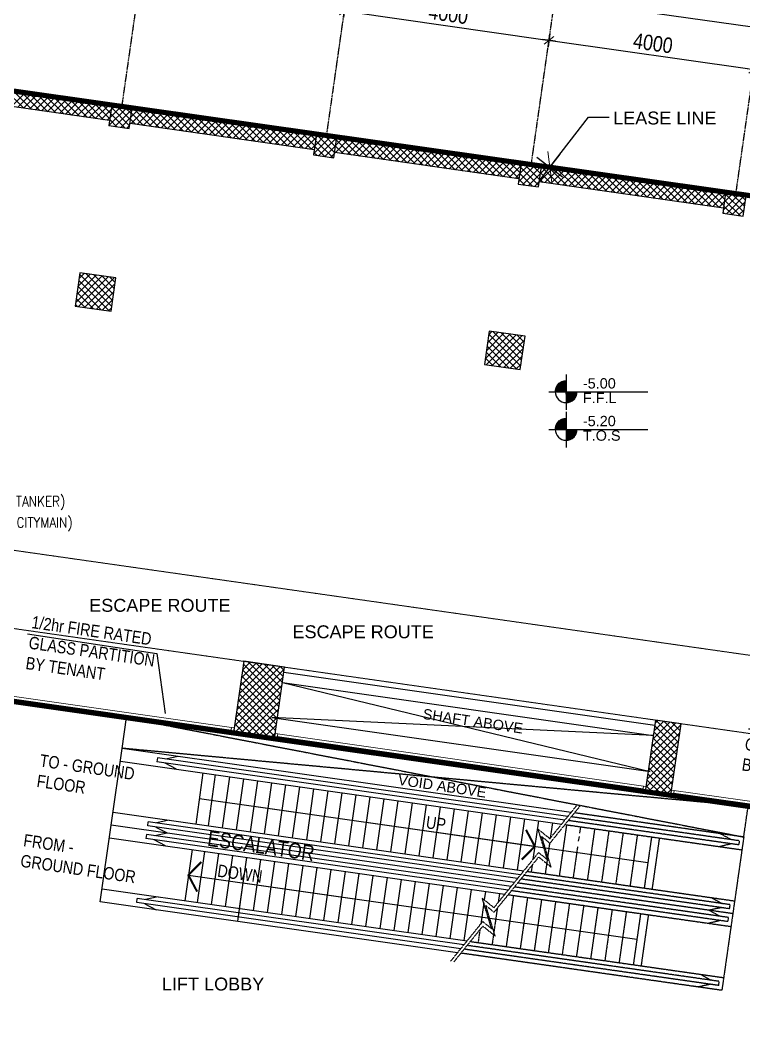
# Model space of a CAD drawing. Header units: inches. Extents: x 1217570 to 1371286, y 326920 to 480291.
# Drawn here: x 1284448 to 1298452, y 355890 to 375402 of the extents above; entities that cross this region are included whole.
import ezdxf

# ---------------------------------------------------------------- set-up
doc = ezdxf.new("R2010")
doc.units = ezdxf.units.IN
doc.header["$MEASUREMENT"] = 0
for name, pattern in [('CENTER', [50.8, 31.75, -6.35, 6.35, -6.35]), ('DASHED', [19.05, 12.7, -6.35]), ('DASHED2', [9.525, 6.35, -3.175]), ('DOT2', [3.175, 0, -3.175]), ('HIDDEN', [9.525, 6.35, -3.175])]:
    doc.linetypes.add(name, pattern=pattern)
for name, color, linetype, lineweight in [('A-GLASS', 4, 'Continuous', 5), ('A-HATCH CONCRETE', 254, 'Continuous', 5), ('A-LEASING LINE', 7, 'DASHED2', 9), ('escape route', 8, 'HIDDEN', 15)]:
    doc.layers.add(name, color=color, linetype=linetype, lineweight=lineweight)
for name, color, linetype in [('A-TEXT', 3, 'Continuous'), ('Axis', 9, 'CENTER'), ('dim-axis', 15, 'Continuous'), ('FFNEW', 252, 'Continuous'), ('P-TEXT', 181, 'Continuous'), ('S-COL', 210, 'Continuous'), ('S-WALL', 1, 'Continuous'), ('SHAFT', 7, 'Continuous'), ('stair', 1, 'Continuous'), ('STEEL', 5, 'Continuous'), ('TAXT', 3, 'Continuous'), ('TEXT', 181, 'Continuous')]:
    doc.layers.add(name, color=color, linetype=linetype)
doc.styles.add('ARIAL', font='ARIALN.TTF')
doc.styles.add('SS', font='romand.shx', dxfattribs={"width": 0.85, "height": 200})
doc.styles.add('style1', font='arial.ttf')
doc.dimstyles.new('DIM-100', dxfattribs={"dimscale": 150, "dimtxt": 2, "dimasz": 1, "dimexe": 0.75, "dimexo": 1, "dimgap": 0.5, "dimtad": 1, "dimdec": 0, "dimzin": 11, "dimdsep": 46, "dimtxsty": 'ARIAL', "dimblk": 'R', "dimcen": 2.5, "dimdle": 1, "dimclrd": 256, "dimclre": 256, "dimclrt": 256, "dimazin": 0, "dimtfac": 1, "dimtdec": 0, "dimtix": 1, "dimtmove": 2, "dimatfit": 3, "dimldrblk": 'R', "dimtolj": 1, "dimtzin": 3, "dimlwd": -1, "dimlwe": 13, "dimarcsym": 0})
pattern_1 = [(45, (1337614.36, 312749.915), (-66.29126, 66.29126), []), (135, (1337614.36, 312749.915), (-66.29126, -66.29126), [])]
pattern_2 = [(45, (1341716.31, 266100.535), (-66.29126, 66.29126), []), (135, (1341716.31, 266100.535), (-66.29126, -66.29126), [])]
pattern_3 = [(45, (1341716.94, 266100.535), (-66.29126, 66.29126), []), (135, (1341716.94, 266100.535), (-66.29126, -66.29126), [])]

# ---------------------------------------------------------------- blocks, each defined once
blk = doc.blocks.new('R')
at = {"color": 4, "lineweight": 13}
blk.add_line((-0.707, -0.707), (0.707, 0.707), dxfattribs=at)
for p, q in [((0, -1.05), (0, 1.05)), ((-1.05, 0), (1.05, 0))]:
    blk.add_line(p, q)
blk = doc.blocks.new('*D92')
at = {"layer": 'Defpoints', "color": 0, "transparency": 16777216}
for p in [(1434460, 597911), (1434460, 597911), (1430284, 596961)]:
    blk.add_point(p, dxfattribs=at)
at = {"layer": 'dim-axis', "color": 251, "linetype": 'DOT2', "lineweight": 13, "transparency": 16777216}
for p, q in [((1430305, 597110), (1430516, 598588)), ((1434481, 598060), (1434476, 598023))]:
    blk.add_line(p, q, dxfattribs=at)
at = {"layer": 'dim-axis', "color": 251, "transparency": 16777216}
blk.add_line((1430619, 598460), (1434341, 597928), dxfattribs=at)
at = {"layer": 'dim-axis', "color": 251, "transparency": 16777216, "xscale": 120, "yscale": 120, "zscale": 120}
for p, rotation in [((1430500, 598477), 171.8736112541112), ((1434460, 597911), 351.8736112541112)]:
    blk.add_blockref('R', p, dxfattribs=dict(at, rotation=rotation))
at = {"layer": 'dim-axis', "color": 251, "transparency": 16777216, "insert": (1432513, 598420), "char_height": 300, "attachment_point": 5, "rotation": 351.8736, "style": 'ARIAL'}
blk.add_mtext('\\A1;4000', dxfattribs=at)
blk = doc.blocks.new('*D93')
at = {"layer": 'Defpoints', "color": 0, "transparency": 16777216}
for p in [(1438420, 597346), (1438420, 597346), (1434244, 596396)]:
    blk.add_point(p, dxfattribs=at)
at = {"layer": 'dim-axis', "color": 251, "linetype": 'DOT2', "lineweight": 13, "transparency": 16777216}
for p, q in [((1434265, 596544), (1434476, 598023)), ((1438441, 597494), (1438436, 597457))]:
    blk.add_line(p, q, dxfattribs=at)
at = {"layer": 'dim-axis', "color": 251, "transparency": 16777216}
blk.add_line((1434579, 597894), (1438301, 597363), dxfattribs=at)
at = {"layer": 'dim-axis', "color": 251, "transparency": 16777216, "xscale": 120, "yscale": 120, "zscale": 120}
for p, rotation in [((1434460, 597911), 171.8736112541112), ((1438420, 597346), 351.8736112541112)]:
    blk.add_blockref('R', p, dxfattribs=dict(at, rotation=rotation))
at = {"layer": 'dim-axis', "color": 251, "transparency": 16777216, "insert": (1436472, 597854), "char_height": 300, "attachment_point": 5, "rotation": 351.8736, "style": 'ARIAL'}
blk.add_mtext('\\A1;4000', dxfattribs=at)
blk = doc.blocks.new('*D102')
at = {"layer": 'Defpoints', "color": 0, "transparency": 16777216}
for p in [(1420642, 597441), (1470715, 593565), (1470260, 590370)]:
    blk.add_point(p, dxfattribs=at)
at = {"layer": 'dim-axis', "color": 251, "linetype": 'DOT2', "lineweight": 13, "transparency": 16777216}
for p, q in [((1420663, 597590), (1421113, 600748)), ((1470281, 590519), (1470731, 593676))]:
    blk.add_line(p, q, dxfattribs=at)
at = {"layer": 'dim-axis', "color": 251, "transparency": 16777216}
blk.add_line((1421216, 600619), (1470596, 593582), dxfattribs=at)
at = {"layer": 'dim-axis', "color": 251, "transparency": 16777216, "xscale": 120, "yscale": 120, "zscale": 120}
for p, rotation in [((1421097, 600636), 171.8890881608404), ((1470715, 593565), 351.8890881608405)]:
    blk.add_blockref('R', p, dxfattribs=dict(at, rotation=rotation))
at = {"layer": 'dim-axis', "color": 251, "transparency": 16777216, "insert": (1445938, 597327), "char_height": 300, "attachment_point": 5, "rotation": 351.8891, "style": 'ARIAL'}
blk.add_mtext('\\A1;50119', dxfattribs=at)
blk = doc.blocks.new('SDGTFHHD')
at = {"layer": 'A-HATCH CONCRETE'}
h = blk.add_hatch(dxfattribs=at)
h.set_pattern_fill('ANSI37', color=254, scale=750)
h.set_pattern_definition(pattern_1)
h.paths.add_polyline_path([(1356058.9, 743165.1), (1355266.9, 743278.1), (1355266.9, 743278.1), (1356058.9, 743165)])
h = blk.add_hatch(dxfattribs=at)
h.set_pattern_fill('ANSI37', color=254, scale=750)
h.set_pattern_definition(pattern_1)
h.paths.add_polyline_path([(1363730.8, 742070.1), (1363236.4, 742140.7), (1363236.4, 742140.6), (1363730.8, 742070.1)])
at = {"color": 254, "linetype": 'Continuous', "ltscale": 100}
blk.add_lwpolyline([(1385707.2, 721236.9), (1385707.2, 726939.8), (1385507.2, 726936.9), (1383957.7, 726936.9), (1383957.7, 732936.9), (1380097, 732936.9), (1380097, 739738.1), (1381100.4, 739591), (1381133.7, 739788.3), (1381677.7, 743599.6), (1382720.6, 750905.2), (1382762.9, 751202.2), (1347097.7, 756262.5), (1346331.2, 744553.4), (1368108, 741445.4), (1368106.2, 734886.8), (1367207.9, 734886.8), (1367207.9, 734686.9), (1367207.9, 731436.9), (1359157.9, 731436.9), (1359157.9, 731236.9), (1359157.9, 721236.9), (1385707.2, 721236.9)], dxfattribs=at)
at = {"layer": 'A-GLASS', "color": 254}
for p, q in [((1355217.4, 743285.1), (1348218.1, 744284)), ((1363186.9, 742147.7), (1356058.9, 743165)), ((1368108, 741445.4), (1363730.8, 742070.1))]:
    blk.add_line(p, q, dxfattribs=at)
for points in [[(1355217.5, 743285.2), (1355217.4, 743285), (1355266.9, 743278), (1355266.9, 743278.1)], [(1356108.4, 743158), (1356108.4, 743157.9), (1356058.9, 743165), (1356058.9, 743165.1)], [(1363186.9, 742147.8), (1363186.9, 742147.6), (1363236.4, 742140.5), (1363236.4, 742140.7)], [(1363780.3, 742063.1), (1363780.3, 742062.9), (1363730.8, 742070), (1363730.8, 742070.1)]]:
    blk.add_lwpolyline(points, dxfattribs=at)
at = {"layer": 'S-COL', "color": 254, "linetype": 'ByBlock'}
for points in [[(1355266.9, 743278.1), (1355266.9, 743278.1), (1356058.9, 743165), (1356058.9, 743165.1)], [(1363236.4, 742140.7), (1363236.4, 742140.6), (1363730.8, 742070.1), (1363730.8, 742070.1)]]:
    blk.add_lwpolyline(points, dxfattribs=at)
at = {"layer": 'SHAFT', "color": 254, "linetype": 'HIDDEN', "ltscale": 0.5}
for p, q in [((1353198.9, 743572.9), (1365142.3, 741262.4)), ((1365226.9, 741855), (1353114.2, 742979.1))]:
    blk.add_line(p, q, dxfattribs=at)
at = {"layer": 'stair', "color": 254}
for p, q in [((1354607, 742008.5), (1361098.6, 741082)), ((1355661.4, 741858), (1363286.7, 740769.7)), ((1354395.1, 740523.5), (1358744.9, 739902.7)), ((1355449.4, 740373), (1363074.7, 739284.7))]:
    blk.add_line(p, q, dxfattribs=at)
at = {"layer": 'stair', "color": 254, "linetype": 'HIDDEN'}
for points in [[(1359471.1, 738857.7), (1360091.8, 739624.9), (1360262.6, 739486.7), (1360082.2, 740077.1), (1360309.1, 739893.5), (1361173.3, 740961.6), (1361344.1, 740823.4), (1361163.7, 741413.8), (1361390.6, 741230.2), (1361905.7, 741866.9)], [(1359534.6, 738846.2), (1360093.7, 739537.3), (1360331, 739345.2), (1360150.6, 739935.6), (1360311, 739805.9), (1361175.2, 740874), (1361412.5, 740682), (1361232.1, 741272.3), (1361392.5, 741142.6), (1361972.6, 741859.6)]]:
    blk.add_lwpolyline(points, dxfattribs=at)
at = {"layer": 'stair', "color": 254, "const_width": 40}
for points in [[(1360847, 740823.6), (1361098.6, 741082), (1360929.4, 741400.4)], [(1354564.3, 740205.1), (1354395.1, 740523.5), (1354646.6, 740781.9)]]:
    blk.add_lwpolyline(points, dxfattribs=at)
at = {"layer": 'STEEL', "color": 254}
for p, q in [((1353114.2, 742979.1), (1353199, 743573.1)), ((1353114.2, 742979.1), (1353199, 743573.1)), ((1353078.9, 742731.6), (1361619.1, 741512.7)), ((1352937.6, 741741.7), (1360886.5, 740607.2)), ((1352866.9, 741246.7), (1360520.2, 740154.4)), ((1355449.4, 740373), (1355343.4, 739630.6)), ((1352725.6, 740256.7), (1359787.5, 739248.8))]:
    blk.add_line(p, q, dxfattribs=at)
at = {"layer": 'STEEL', "color": 254, "ltscale": 0.5}
for p, q in [((1352902.3, 741494.2), (1353114.2, 742979.1)), ((1361802.3, 741739.1), (1353114.2, 742979.1)), ((1353954.7, 742774.2), (1354194.5, 742824.9)), ((1353795.2, 742796.1), (1353783.9, 742716.9)), ((1361681.4, 741589.7), (1353783.9, 742716.9)), ((1361740, 741662.1), (1353795.2, 742796.1)), ((1354162.5, 742577), (1353943.2, 742694.1)), ((1354677.7, 742503.5), (1354536.4, 741513.5)), ((1354916.4, 742469.4), (1354775.1, 741479.4)), ((1355188.3, 742430.6), (1355047, 741440.6)), ((1355460.1, 742391.8), (1355318.8, 741401.8)), ((1355732, 742353), (1355590.7, 741363)), ((1356003.9, 742314.2), (1355862.6, 741324.2)), ((1356275.7, 742275.4), (1356134.4, 741285.4)), ((1356547.6, 742236.6), (1356406.3, 741246.6)), ((1356819.4, 742197.8), (1356678.1, 741207.8)), ((1357091.3, 742159), (1356950, 741169)), ((1357363.2, 742120.2), (1357221.9, 741130.2)), ((1357638.1, 742080.9), (1357496.8, 741091)), ((1357906.9, 742042.6), (1357765.6, 741052.6)), ((1358178.7, 742003.8), (1358037.4, 741013.8)), ((1358450.6, 741965), (1358309.3, 740975)), ((1358722.5, 741926.2), (1358581.2, 740936.2)), ((1358994.3, 741887.4), (1358853, 740897.4)), ((1359266.2, 741848.6), (1359124.9, 740858.6)), ((1359538, 741809.8), (1359396.7, 740819.8)), ((1359809.9, 741771), (1359668.6, 740781)), ((1360081.8, 741732.2), (1359940.5, 740742.2)), ((1360353.6, 741693.4), (1360212.3, 740703.4)), ((1360625.5, 741654.6), (1360484.2, 740664.6)), ((1352690.3, 740009.2), (1352902.3, 741494.2)), ((1360703.3, 740380.8), (1352902.3, 741494.2)), ((1360703.3, 740380.8), (1352902.3, 741494.2)), ((1353607.3, 741479.4), (1353618.6, 741558.6)), ((1360765.6, 740457.7), (1353607.3, 741479.4)), ((1360824.2, 740530.2), (1353618.6, 741558.6)), ((1353766.5, 741455.9), (1353982.6, 741340)), ((1354021.2, 741587), (1353777.9, 741535.9)), ((1360897.3, 741615.7), (1360756.1, 740625.8)), ((1361169.2, 741576.9), (1361061.7, 740823.7)), ((1361441.1, 741538.1), (1361398.5, 741240)), ((1353583.2, 741311.1), (1353571.9, 741231.9)), ((1360641.1, 740303.8), (1353583.2, 741311.1)), ((1353742.7, 741289.2), (1353982.6, 741340)), ((1360582.4, 740231.4), (1353571.9, 741231.9)), ((1353950.6, 741092), (1353731.3, 741209.2)), ((1354465.7, 741018.5), (1354324.4, 740028.5)), ((1354704.5, 740984.4), (1354563.2, 739994.5)), ((1354976.3, 740945.6), (1354835, 739955.7)), ((1355248.2, 740906.8), (1355106.9, 739916.9)), ((1355520.1, 740868), (1355378.8, 739878.1)), ((1355791.9, 740829.2), (1355650.6, 739839.3)), ((1356063.8, 740790.4), (1355922.5, 739800.5)), ((1356335.6, 740751.6), (1356194.3, 739761.7)), ((1356607.5, 740712.8), (1356466.2, 739722.9)), ((1356879.4, 740674), (1356738.1, 739684)), ((1361046.1, 740714.5), (1361027.9, 740587)), ((1357151.2, 740635.2), (1357009.9, 739645.2)), ((1357426.1, 740596), (1357284.8, 739606)), ((1357694.9, 740557.6), (1357553.6, 739567.6)), ((1357966.8, 740518.8), (1357825.5, 739528.8)), ((1358238.7, 740480), (1358097.4, 739490)), ((1358510.5, 740441.2), (1358369.2, 739451.2)), ((1358782.4, 740402.4), (1358641.1, 739412.4)), ((1359054.2, 740363.6), (1358912.9, 739373.6)), ((1359326.1, 740324.8), (1359184.8, 739334.8)), ((1359598, 740286), (1359456.7, 739296)), ((1353809.3, 740102.1), (1353566, 740050.9)), ((1359869.8, 740247.2), (1359728.5, 739257.2)), ((1360141.7, 740208.4), (1360118.7, 740047.5)), ((1360413.5, 740169.6), (1360388.1, 739991.1)), ((1359604.4, 739022.4), (1352690.3, 740009.2)), ((1353395.3, 739994.5), (1353406.6, 740073.7)), ((1359666.6, 739099.4), (1353395.3, 739994.5)), ((1359725.2, 739171.8), (1353406.6, 740073.7)), ((1353554.6, 739970.9), (1353770.6, 739855)), ((1360110, 739986.2), (1360051.3, 739574.8))]:
    blk.add_line(p, q, dxfattribs=at)
at = {"layer": 'STEEL', "color": 254, "linetype": 'HIDDEN', "ltscale": 0.5}
for p, q in [((1365142.3, 741262.4), (1365227.1, 741856.4)), ((1365056.5, 741188.8), (1361805.3, 741652.8)), ((1365142.3, 741262.4), (1361867.6, 741729.8)), ((1361712.9, 741499.3), (1361571.6, 740509.4)), ((1361684.4, 741503.4), (1365107, 741014.9)), ((1365045.2, 741109.6), (1361746.7, 741580.4)), ((1362256.6, 741421.7), (1362115.4, 740431.8)), ((1362531.8, 741382.5), (1362390.5, 740392.5)), ((1362807, 741343.2), (1362665.7, 740353.2)), ((1363082.1, 741303.9), (1362940.8, 740314)), ((1363357.3, 741264.6), (1363216, 740274.7)), ((1364897.2, 741211.5), (1364680.1, 741328.4)), ((1365142.3, 741262.4), (1364930.4, 739777.5)), ((1361385.4, 741148.3), (1361299.8, 740548.2)), ((1361927, 741079), (1361840.2, 740471)), ((1363508.2, 741243.1), (1363366.9, 740253.1)), ((1364663, 741078.3), (1364888.1, 741132)), ((1365056.5, 741188.8), (1365045.2, 741109.6)), ((1364879.9, 739951.3), (1360889.5, 740520.9)), ((1360951.8, 740597.8), (1364965.7, 740025)), ((1364844.6, 739703.8), (1360706.3, 740294.5)), ((1364930.4, 739777.5), (1360768.6, 740371.5)), ((1364930.4, 739777.5), (1360768.6, 740371.5)), ((1364868.6, 739872.1), (1360830.9, 740448.4)), ((1360685.4, 740130.8), (1360544.1, 739140.8)), ((1360585.4, 740145.1), (1364895, 739530)), ((1364833.3, 739624.6), (1360647.7, 740222)), ((1360957.3, 740092), (1360816, 739102)), ((1364521.7, 740088.3), (1364722.8, 739973.8)), ((1361229.1, 740053.2), (1361087.8, 739063.2)), ((1361501, 740014.4), (1361359.7, 739024.4)), ((1361769.5, 739976.1), (1361628.2, 738986.1)), ((1362044.7, 739936.8), (1361903.4, 738946.8)), ((1362319.9, 739897.5), (1362178.6, 738907.5)), ((1364709.2, 739894.9), (1364468.2, 739843.4)), ((1364868.6, 739872.1), (1364879.9, 739951.3)), ((1362595, 739858.2), (1362453.7, 738868.3)), ((1362870.2, 739819), (1362728.9, 738829)), ((1363145.4, 739779.7), (1363004.1, 738789.7)), ((1363296.3, 739758.2), (1363155, 738768.2)), ((1364685.2, 739726.6), (1364468.2, 739843.4)), ((1364930.4, 739777.5), (1364718.4, 738292.5)), ((1364844.6, 739703.8), (1364833.3, 739624.6)), ((1364451, 739593.3), (1364676.2, 739647.1)), ((1364668, 738466.4), (1359790.5, 739162.5)), ((1359852.8, 739239.5), (1364753.8, 738540)), ((1364718.4, 738292.5), (1359669.6, 739013.1)), ((1364656.7, 738387.2), (1359731.9, 739090.1)), ((1364309.7, 738603.4), (1364510.9, 738488.8)), ((1364497.3, 738409.9), (1364256.3, 738358.5)), ((1364656.7, 738387.2), (1364668, 738466.4))]:
    blk.add_line(p, q, dxfattribs=at)
at = {"layer": 'STEEL', "color": 254, "linetype": 'DASHED', "ltscale": 10}
blk.add_line((1361981.5, 741461), (1361941.2, 741179), dxfattribs=at)
at = {"layer": 'STEEL', "color": 254, "linetype": 'DASHED'}
for p, q in [((1361515.7, 740537.8), (1361515.7, 740537.6)), ((1360035.7, 739465.6), (1360000.4, 739218.4))]:
    blk.add_line(p, q, dxfattribs=at)
at = {"layer": 'STEEL', "color": 254, "linetype": 'DASHED', "ltscale": 0.5}
for p, q in [((1360372.5, 739881.9), (1360272.2, 739179.6)), ((1361303.8, 739052.9), (1361303.7, 739052.6))]:
    blk.add_line(p, q, dxfattribs=at)
at = {"layer": 'A-TEXT', "color": 254, "insert": (1354793.8, 741390.6), "char_height": 300, "width": 2832.222, "attachment_point": 1, "rotation": 351.74834, "style": 'ARIAL'}
blk.add_mtext('ESCALATOR ', dxfattribs=at)
at = {"layer": 'TAXT', "color": 254, "ltscale": 100}
for s, height, rotation, style, p in [('VOID ABOVE', 200, 351.54031, 'style1', (1358440.6, 742275.2)), ('UP', 240, 351.87728, 'ARIAL', (1358981.3, 741433)), ('DOWN', 240, 351.87728, 'ARIAL', (1354945.4, 740496.5))]:
    blk.add_text(s, height=height, rotation=rotation, dxfattribs=dict(at, style=style)).set_placement(p)
at = {"layer": 'TAXT', "color": 254, "ltscale": 100, "char_height": 240, "width": 2265.778, "attachment_point": 1, "rotation": 351.74834, "style": 'ARIAL'}
for s, insert in [('TO - GROUND FLOOR', (1351540.7, 742867.2)), ('FROM - GROUND FLOOR', (1351225.2, 741321.7))]:
    blk.add_mtext(s, dxfattribs=dict(at, insert=insert))
at = {"layer": 'TEXT', "color": 254, "ltscale": 0.5, "style": 'style1'}
blk.add_text('LIFT LOBBY', height=250, dxfattribs=at).set_placement((1353883.6, 738290.4))
blk = doc.blocks.new('SEDRGFE')
at = {"layer": 'A-HATCH CONCRETE'}
h = blk.add_hatch(dxfattribs=at)
h.set_pattern_fill('ANSI37', color=250, scale=750)
h.set_pattern_definition(pattern_2)
h.paths.add_polyline_path([(1356957, 708387), (1357353, 708331), (1357410, 708727), (1357014, 708783)])
h = blk.add_hatch(dxfattribs=at)
h.set_pattern_fill('ANSI37', color=250, scale=750)
h.set_pattern_definition(pattern_3)
h.paths.add_polyline_path([(1360918, 707822), (1361314, 707765), (1361370, 708161), (1360974, 708218)])
h = blk.add_hatch(dxfattribs=at)
h.set_pattern_fill('ANSI37', color=250, scale=750)
h.set_pattern_definition(pattern_3)
h.paths.add_polyline_path([(1364877, 707256), (1365273, 707200), (1365330, 707596), (1364934, 707652)])
h = blk.add_hatch(dxfattribs=at)
h.set_pattern_fill('ANSI37', color=250, scale=750)
h.set_pattern_definition(pattern_2)
h.paths.add_polyline_path([(1368837, 706691), (1369233, 706634), (1369289, 707030), (1368893, 707087)])
h = blk.add_hatch(dxfattribs=at)
h.set_pattern_fill('ANSI37', color=250, scale=750)
h.set_pattern_definition(pattern_3)
h.paths.add_polyline_path([(1356399, 705538), (1356307, 704895), (1357000, 704796), (1357092, 705439)])
h = blk.add_hatch(dxfattribs=at)
h.set_pattern_fill('ANSI37', color=250, scale=750)
h.set_pattern_definition(pattern_3)
h.paths.add_polyline_path([(1364319, 704407), (1364227, 703764), (1364920, 703665), (1365012, 704308)])
h = blk.add_hatch(dxfattribs=at)
h.set_pattern_fill('ANSI37', color=250, scale=750)
h.set_pattern_definition(pattern_3)
h.paths.add_polyline_path([(1359370, 696629), (1360161, 696516), (1360359, 697902), (1359567, 698015)])
h = blk.add_hatch(dxfattribs=at)
h.set_pattern_fill('ANSI37', color=250, scale=750)
h.set_pattern_definition(pattern_3)
h.paths.add_polyline_path([(1367339, 695491), (1367833, 695421), (1368031, 696807), (1367537, 696877)])
at = {"layer": 'TEXT', "ltscale": 0.5}
h = blk.add_hatch(dxfattribs=at)
h.set_pattern_fill('ANSI31', color=250, scale=0.8)
h.set_pattern_definition([(45, (283814.75707, 113660.51999), (-0.070710678119, 0.070710678119), [])])
h.paths.add_polyline_path([(1365806, 703444, 0.414214), (1365596, 703234), (1365806, 703234)])
h.paths.add_polyline_path([(1366016, 703234), (1365806, 703234), (1365806, 703024, 0.414214)])
h = blk.add_hatch(dxfattribs=at)
h.set_pattern_fill('ANSI31', color=250, scale=0.8)
h.set_pattern_definition([(45, (283814.75707, 112932.11999), (-0.070710678119, 0.070710678119), [])])
h.paths.add_polyline_path([(1365806, 702716, 0.414214), (1365596, 702506), (1365806, 702506)])
h.paths.add_polyline_path([(1366016, 702506), (1365806, 702506), (1365806, 702296, 0.414214)])
at = {"color": 250, "linetype": 'Continuous', "ltscale": 100}
blk.add_lwpolyline([(1389810, 674588), (1389810, 680290), (1389610, 680288), (1388060, 680288), (1388060, 686288), (1384200, 686288), (1384200, 693089), (1385203, 692942), (1385236, 693139), (1385780, 696950), (1386823, 704256), (1386865, 704553), (1351200, 709613), (1350434, 697904), (1372211, 694796), (1372209, 688237), (1371310, 688237), (1371310, 688038), (1371310, 684788), (1363260, 684788), (1363260, 684588), (1363260, 674588), (1389810, 674588)], dxfattribs=at)
at = {"layer": 'A-GLASS', "color": 250}
for p, q in [((1359320, 696636), (1352321, 697635)), ((1359334, 696735), (1352335, 697734)), ((1359327, 696685), (1352377, 697677)), ((1367304, 695597), (1360176, 696615)), ((1367289, 695498), (1360161, 696516)), ((1367297, 695548), (1360218, 696558)), ((1372311, 694782), (1367833, 695421)), ((1372311, 694883), (1367848, 695520)), ((1372211, 694846), (1367890, 695463))]:
    blk.add_line(p, q, dxfattribs=at)
for points in [[(1359334, 696735), (1359320, 696636), (1359370, 696629), (1359384, 696728)], [(1360225, 696608), (1360211, 696509), (1360161, 696516), (1360176, 696615)], [(1367304, 695597), (1367289, 695498), (1367339, 695491), (1367353, 695590)], [(1367897, 695513), (1367883, 695414), (1367833, 695421), (1367848, 695520)]]:
    blk.add_lwpolyline(points, close=True, dxfattribs=at)
at = {"layer": 'A-HATCH CONCRETE', "color": 250, "linetype": 'Continuous'}
for p, q in [((1355310, 708723), (1354957, 709077)), ((1355072, 708758), (1355337, 709023)), ((1355465, 708701), (1355112, 709055)), ((1355188, 708741), (1355453, 709006)), ((1355620, 708679), (1355266, 709033)), ((1355304, 708724), (1355569, 708990)), ((1355420, 708708), (1355685, 708973)), ((1355774, 708657), (1355421, 709011)), ((1355536, 708691), (1355801, 708956)), ((1355929, 708635), (1355576, 708989)), ((1355652, 708675), (1355917, 708940)), ((1356084, 708613), (1355730, 708967)), ((1355768, 708658), (1356033, 708923)), ((1355884, 708642), (1356149, 708907)), ((1356238, 708591), (1355885, 708944)), ((1356000, 708625), (1356265, 708890)), ((1356393, 708569), (1356040, 708922)), ((1356116, 708608), (1356381, 708874)), ((1356548, 708547), (1356194, 708900)), ((1356702, 708525), (1356349, 708878)), ((1356232, 708592), (1356497, 708857)), ((1356348, 708575), (1356613, 708841)), ((1356464, 708559), (1356729, 708824)), ((1356857, 708503), (1356504, 708856)), ((1356580, 708542), (1356845, 708807)), ((1356976, 708516), (1356658, 708834)), ((1356696, 708526), (1356961, 708791)), ((1356812, 708509), (1357002, 708699)), ((1356993, 708632), (1356813, 708812)), ((1357009, 708748), (1356968, 708790)), ((1357077, 708774), (1357077, 708774)), ((1357122, 708768), (1357122, 708768)), ((1357193, 708758), (1357193, 708758)), ((1357277, 708746), (1357277, 708746)), ((1357309, 708741), (1357309, 708741)), ((1357385, 708552), (1357541, 708708)), ((1357392, 708426), (1357657, 708692)), ((1357407, 708707), (1357425, 708725)), ((1357785, 708370), (1357431, 708724)), ((1357508, 708410), (1357773, 708675)), ((1357940, 708348), (1357586, 708702)), ((1358094, 708326), (1357741, 708680)), ((1356928, 708493), (1356980, 708545)), ((1357476, 708414), (1357379, 708511)), ((1357630, 708392), (1357396, 708627)), ((1357624, 708393), (1357889, 708658)), ((1357740, 708377), (1358005, 708642)), ((1357856, 708360), (1358121, 708625)), ((1358249, 708304), (1357895, 708658)), ((1357972, 708344), (1358237, 708609)), ((1358404, 708282), (1358050, 708635)), ((1358088, 708327), (1358354, 708592)), ((1358204, 708310), (1358470, 708576)), ((1358558, 708260), (1358205, 708613)), ((1358320, 708294), (1358586, 708559)), ((1358713, 708238), (1358359, 708591)), ((1358436, 708277), (1358702, 708542)), ((1358868, 708216), (1358514, 708569)), ((1358552, 708261), (1358818, 708526)), ((1358668, 708244), (1358934, 708509)), ((1359022, 708194), (1358669, 708547)), ((1358784, 708228), (1359050, 708493)), ((1359177, 708172), (1358823, 708525)), ((1358900, 708211), (1359166, 708476)), ((1359332, 708150), (1358978, 708503)), ((1359486, 708127), (1359133, 708481)), ((1359017, 708195), (1359282, 708460)), ((1359133, 708178), (1359398, 708443)), ((1359249, 708161), (1359514, 708427)), ((1359641, 708105), (1359287, 708459)), ((1359365, 708145), (1359630, 708410)), ((1359796, 708083), (1359442, 708437)), ((1359481, 708128), (1359746, 708393)), ((1359950, 708061), (1359597, 708415)), ((1359597, 708112), (1359862, 708377)), ((1359713, 708095), (1359978, 708360)), ((1360105, 708039), (1359751, 708393)), ((1359829, 708079), (1360094, 708344)), ((1360259, 708017), (1359906, 708371)), ((1359945, 708062), (1360210, 708327)), ((1360414, 707995), (1360061, 708349)), ((1360061, 708045), (1360326, 708311)), ((1360177, 708029), (1360442, 708294)), ((1360569, 707973), (1360215, 708326)), ((1360293, 708012), (1360558, 708278)), ((1360723, 707951), (1360370, 708304)), ((1360878, 707929), (1360525, 708282)), ((1360409, 707996), (1360674, 708261)), ((1360525, 707979), (1360790, 708244)), ((1360641, 707963), (1360906, 708228)), ((1360943, 707997), (1360679, 708260)), ((1360757, 707946), (1360965, 708154)), ((1360959, 708113), (1360834, 708238)), ((1360989, 708216), (1360989, 708216)), ((1361022, 708211), (1361022, 708211)), ((1361138, 708194), (1361138, 708195)), ((1361144, 708194), (1361143, 708194)), ((1361254, 708178), (1361254, 708178)), ((1361298, 708171), (1361298, 708172)), ((1361337, 707863), (1361602, 708129)), ((1361348, 708007), (1361486, 708145)), ((1361651, 707818), (1361362, 708107)), ((1361370, 708161), (1361370, 708162)), ((1361806, 707796), (1361453, 708150)), ((1361453, 707847), (1361718, 708112)), ((1361569, 707830), (1361834, 708095)), ((1361961, 707774), (1361607, 708128)), ((1362115, 707752), (1361762, 708106)), ((1362270, 707730), (1361917, 708084)), ((1360873, 707930), (1360943, 708000)), ((1361497, 707841), (1361346, 707991)), ((1361685, 707814), (1361950, 708079)), ((1361801, 707797), (1362066, 708062)), ((1361917, 707781), (1362182, 708046)), ((1362033, 707764), (1362298, 708029)), ((1362425, 707708), (1362071, 708062)), ((1362149, 707747), (1362414, 708013)), ((1362579, 707686), (1362226, 708039)), ((1362265, 707731), (1362530, 707996)), ((1362734, 707664), (1362380, 708017)), ((1362381, 707714), (1362646, 707979)), ((1362497, 707698), (1362762, 707963)), ((1362889, 707642), (1362535, 707995)), ((1362613, 707681), (1362878, 707946)), ((1363043, 707620), (1362690, 707973)), ((1362729, 707665), (1362994, 707930)), ((1363198, 707598), (1362844, 707951)), ((1362845, 707648), (1363110, 707913)), ((1362961, 707631), (1363226, 707897)), ((1363353, 707576), (1362999, 707929)), ((1363507, 707554), (1363154, 707907)), ((1361342, 707863), (1361329, 707875)), ((1363077, 707615), (1363343, 707880)), ((1363193, 707598), (1363459, 707864)), ((1363662, 707531), (1363308, 707885)), ((1363309, 707582), (1363575, 707847)), ((1363425, 707565), (1363691, 707830)), ((1363817, 707509), (1363463, 707863)), ((1363541, 707549), (1363807, 707814)), ((1363971, 707487), (1363618, 707841)), ((1363657, 707532), (1363923, 707797)), ((1364126, 707465), (1363772, 707819)), ((1363773, 707516), (1364039, 707781)), ((1363889, 707499), (1364155, 707764)), ((1364281, 707443), (1363927, 707797)), ((1364006, 707482), (1364271, 707748)), ((1364435, 707421), (1364082, 707775)), ((1364122, 707466), (1364387, 707731)), ((1364590, 707399), (1364236, 707753)), ((1364238, 707449), (1364503, 707715)), ((1364354, 707433), (1364619, 707698)), ((1364744, 707377), (1364391, 707730)), ((1364892, 707362), (1364546, 707708)), ((1364470, 707416), (1364735, 707681)), ((1364586, 707400), (1364851, 707665)), ((1364909, 707478), (1364700, 707686)), ((1364702, 707383), (1364928, 707609)), ((1364926, 707594), (1364855, 707664)), ((1364966, 707648), (1364967, 707648)), ((1365010, 707641), (1365010, 707642)), ((1365082, 707631), (1365083, 707632)), ((1365165, 707619), (1365164, 707620)), ((1365198, 707615), (1365199, 707615)), ((1365289, 707307), (1365547, 707565)), ((1365311, 707462), (1365431, 707582)), ((1365314, 707598), (1365315, 707599)), ((1365320, 707597), (1365319, 707598)), ((1365672, 707245), (1365329, 707588)), ((1365398, 707284), (1365663, 707549)), ((1365827, 707222), (1365474, 707576)), ((1365514, 707267), (1365779, 707532)), ((1365982, 707200), (1365628, 707554)), ((1365630, 707251), (1365895, 707516)), ((1365746, 707234), (1366011, 707499)), ((1366136, 707178), (1365783, 707532)), ((1366291, 707156), (1365938, 707510)), ((1364818, 707367), (1364906, 707455)), ((1365363, 707289), (1365296, 707356)), ((1365518, 707267), (1365312, 707472)), ((1365862, 707217), (1366127, 707483)), ((1365978, 707201), (1366243, 707466)), ((1366446, 707134), (1366092, 707488)), ((1366094, 707184), (1366359, 707450)), ((1366210, 707168), (1366475, 707433)), ((1366600, 707112), (1366247, 707466)), ((1366326, 707151), (1366591, 707416)), ((1366755, 707090), (1366402, 707444)), ((1366442, 707135), (1366707, 707400)), ((1366910, 707068), (1366556, 707421)), ((1366558, 707118), (1366823, 707383)), ((1366674, 707102), (1366939, 707367)), ((1367064, 707046), (1366711, 707399)), ((1366790, 707085), (1367055, 707350)), ((1367219, 707024), (1366865, 707377)), ((1366906, 707068), (1367171, 707334)), ((1367374, 707002), (1367020, 707355)), ((1367022, 707052), (1367287, 707317)), ((1367528, 706980), (1367175, 707333)), ((1367683, 706958), (1367329, 707311)), ((1367138, 707035), (1367403, 707301)), ((1367254, 707019), (1367519, 707284)), ((1367370, 707002), (1367635, 707267)), ((1367838, 706936), (1367484, 707289)), ((1367486, 706986), (1367751, 707251)), ((1367602, 706969), (1367867, 707234)), ((1367992, 706913), (1367639, 707267)), ((1367718, 706953), (1367983, 707218)), ((1368147, 706891), (1367793, 707245)), ((1367834, 706936), (1368099, 707201)), ((1368302, 706869), (1367948, 707223)), ((1367950, 706919), (1368215, 707185)), ((1368066, 706903), (1368332, 707168)), ((1368456, 706847), (1368103, 707201)), ((1368182, 706886), (1368448, 707152)), ((1368611, 706825), (1368257, 707179)), ((1368298, 706870), (1368564, 707135)), ((1368766, 706803), (1368412, 707157)), ((1368414, 706853), (1368680, 707118)), ((1368859, 706842), (1368567, 707134)), ((1368875, 706958), (1368721, 707112)), ((1368530, 706837), (1368796, 707102)), ((1368646, 706820), (1368890, 707064)), ((1368892, 707074), (1368876, 707090)), ((1368911, 707084), (1368912, 707085)), ((1369027, 707068), (1369028, 707069)), ((1369032, 707067), (1369031, 707068)), ((1369143, 707051), (1369144, 707052)), ((1369186, 707045), (1369185, 707046)), ((1368762, 706804), (1368868, 706909))]:
    blk.add_line(p, q, dxfattribs=at)
at = {"layer": 'escape route', "color": 250, "ltscale": 0.5}
for p, q in [((1351543, 700675), (1385420, 695840)), ((1352816, 698978), (1381475, 694888))]:
    blk.add_line(p, q, dxfattribs=at)
at = {"layer": 'S-COL', "color": 250}
for points in [[(1356957, 708387), (1357353, 708331), (1357410, 708727), (1357014, 708783)], [(1360918, 707822), (1361314, 707765), (1361370, 708161), (1360974, 708218)], [(1364877, 707256), (1365273, 707200), (1365330, 707596), (1364934, 707652)], [(1368837, 706691), (1369233, 706634), (1369289, 707030), (1368893, 707087)], [(1356399, 705538), (1356307, 704895), (1357000, 704796), (1357092, 705439)], [(1364319, 704407), (1364227, 703764), (1364920, 703665), (1365012, 704308)], [(1359370, 696629), (1360161, 696516), (1360359, 697902), (1359567, 698015)], [(1367339, 695491), (1367833, 695421), (1368031, 696807), (1367537, 696877)]]:
    blk.add_lwpolyline(points, close=True, dxfattribs=at)
at = {"layer": 'S-WALL', "color": 250}
for points in [[(1386861, 704523), (1351200, 709613)], [(1356972, 708486), (1353408, 708995)], [(1360932, 707921), (1357368, 708430)], [(1364892, 707356), (1361328, 707865)], [(1368851, 706791), (1365288, 707299)]]:
    blk.add_lwpolyline(points, dxfattribs=at)
at = {"layer": 'SHAFT', "color": 250, "ltscale": 0.5}
for p, q in [((1360317, 697605), (1367433, 695882)), ((1367493, 696580), (1360110, 696927))]:
    blk.add_line(p, q, dxfattribs=at)
for points in [[(1360345, 697803), (1367521, 696778)], [(1360317, 697605), (1367493, 696580)], [(1360110, 696927), (1367436, 695881)]]:
    blk.add_lwpolyline(points, dxfattribs=at)
at = {"layer": 'TAXT', "color": 250, "ltscale": 100}
for p, q in [((1355383, 698548), (1357887, 698169)), ((1357887, 698169), (1358050, 697004)), ((1357887, 698169), (1358050, 697004))]:
    blk.add_line(p, q, dxfattribs=at)
at = {"layer": 'TEXT', "color": 250, "ltscale": 0.5}
for p, q in [((1365806, 703571), (1365806, 702884)), ((1365472, 703234), (1367390, 703234)), ((1365806, 702843), (1365806, 702155)), ((1365472, 702506), (1367390, 702506))]:
    blk.add_line(p, q, dxfattribs=at)
for centre in [(1365806, 703234), (1365806, 702506)]:
    blk.add_arc(centre, 210, 90, 0, dxfattribs=at)
at = {"layer": 'TAXT', "color": 250, "ltscale": 100, "style": 'style1'}
blk.add_text('SHAFT ABOVE', height=200, rotation=351.5403, dxfattribs=at).set_placement((1363022, 696902))
at = {"layer": 'TAXT', "color": 250, "ltscale": 100, "char_height": 240, "width": 2569.66, "attachment_point": 1, "rotation": 351.7483, "style": 'ARIAL'}
for insert in [(1355486, 698897), (1369345, 696934)]:
    blk.add_mtext('1/2hr FIRE RATED GLASS PARTITION\\PBY TENANT', dxfattribs=dict(at, insert=insert))
at = {"layer": 'TEXT', "color": 250, "ltscale": 0.5, "style": 'style1'}
for s, height, p in [('-5.00', 200, (1366131, 703297)), ('F.F.L', 200, (1366131, 703014)), ('-5.20', 200, (1366131, 702568)), ('T.O.S', 200, (1366131, 702286)), ('ESCAPE ROUTE', 250, (1356578, 698974)), ('ESCAPE ROUTE', 250, (1360511, 698462))]:
    blk.add_text(s, height=height, dxfattribs=at).set_placement(p)
blk = doc.blocks.new('SGSR')
at = {"layer": 'Axis', "color": 251, "ltscale": 0.5}
for p, q in [((1426195.5, 596626.2), (1426733.4, 600393.1)), ((1430155.4, 596061), (1430693.3, 599827.9)), ((1434115.3, 595495.8), (1434653.1, 599262.7)), ((1438075.2, 594930.6), (1438613, 598697.5))]:
    blk.add_line(p, q, dxfattribs=at)
at = {"layer": 'S-WALL', "color": 251}
blk.add_lwpolyline([(1417889.2, 562458.6), (1468019.2, 562458.6), (1469810.8, 590401.2), (1420184.3, 597484.1)], close=True, dxfattribs=at)
at = {"layer": 'dim-axis', "color": 251}
dim = blk.add_aligned_dim(p1=(1420641.6, 597441.4), p2=(1470259.6, 590370.1), distance=3227.1, dimstyle='DIM-100', override={"dimasz": 0.8, "dimclrd": 251, "dimclre": 251, "dimclrt": 251}, dxfattribs=at)
dim.commit()
dim.dimension.update_dxf_attribs({"geometry": '*D102', "text_midpoint": (1445938.1, 597326.5)})
for base, p1, p2, picture, middle in [((1434460.1, 597911.2), (1430284, 596961.2), (1434460.1, 597911.2), '*D92', (1432512.5, 598419.8)), ((1438420, 597345.8), (1434243.9, 596395.8), (1438420, 597345.8), '*D93', (1436472.4, 597854.4))]:
    dim = blk.add_linear_dim(base=base, p1=p1, p2=p2, angle=171.87361, dimstyle='DIM-100', override={"dimasz": 0.8, "dimclrd": 251, "dimclre": 251, "dimclrt": 251}, dxfattribs=at)
    dim.commit()
    dim.dimension.update_dxf_attribs({"geometry": picture, "text_midpoint": middle})

msp = doc.modelspace()

# ---------------------------------------------------------------- linework, layer by layer
at = {"layer": 'A-LEASING LINE', "color": 6, "const_width": 100}
msp.add_lwpolyline([(1280406, 374585), (1279639, 362876), (1301516, 359754), (1301516, 353209), (1300616, 353210), (1300616, 349659), (1292566, 349659), (1292566, 339559), (1318915, 339559), (1318915, 345159), (1317165, 345159), (1317165, 351184), (1313305, 351184), (1313305, 358173), (1314328, 358026), (1315479, 366167), (1315487, 366166), (1315974, 369531), (1280406, 374585)], dxfattribs=at)

# ---------------------------------------------------------------- block references
at = {"layer": 'FFNEW', "color": 6, "linetype": 'Continuous'}
for name, p in [('SGSR', (-139778, -222899)), ('SDGTFHHD', (-66692, -381677)), ('SEDRGFE', (-70794, -335028))]:
    msp.add_blockref(name, p, dxfattribs=at)

# ---------------------------------------------------------------- texts
at = {"layer": 'P-TEXT', "style": 'SS', "width": 0.85}
for s, p in [('%%C63mmCWS F/A(FROM TANKER)', (1281642, 365984)), ('%%C50mmCWS F/A(FROM CITYMAIN)', (1281653, 365575))]:
    msp.add_text(s, height=200, dxfattribs=at).set_placement(p)
at = {"layer": 'TEXT', "ltscale": 0.5, "style": 'style1'}
msp.add_text('LEASE LINE  ', height=250, dxfattribs=at).set_placement((1295923, 373382))

# ---------------------------------------------------------------- leaders
at = {"color": 252, "linetype": 'Continuous', "ltscale": 100}
msp.add_leader([(1294696, 372558), (1295443, 373524), (1295845, 373524)], dimstyle='DIM-100', override={"dimasz": 2, "dimtad": 0, "dimclrd": 1}, dxfattribs=at)

doc.saveas('drawing.dxf')
